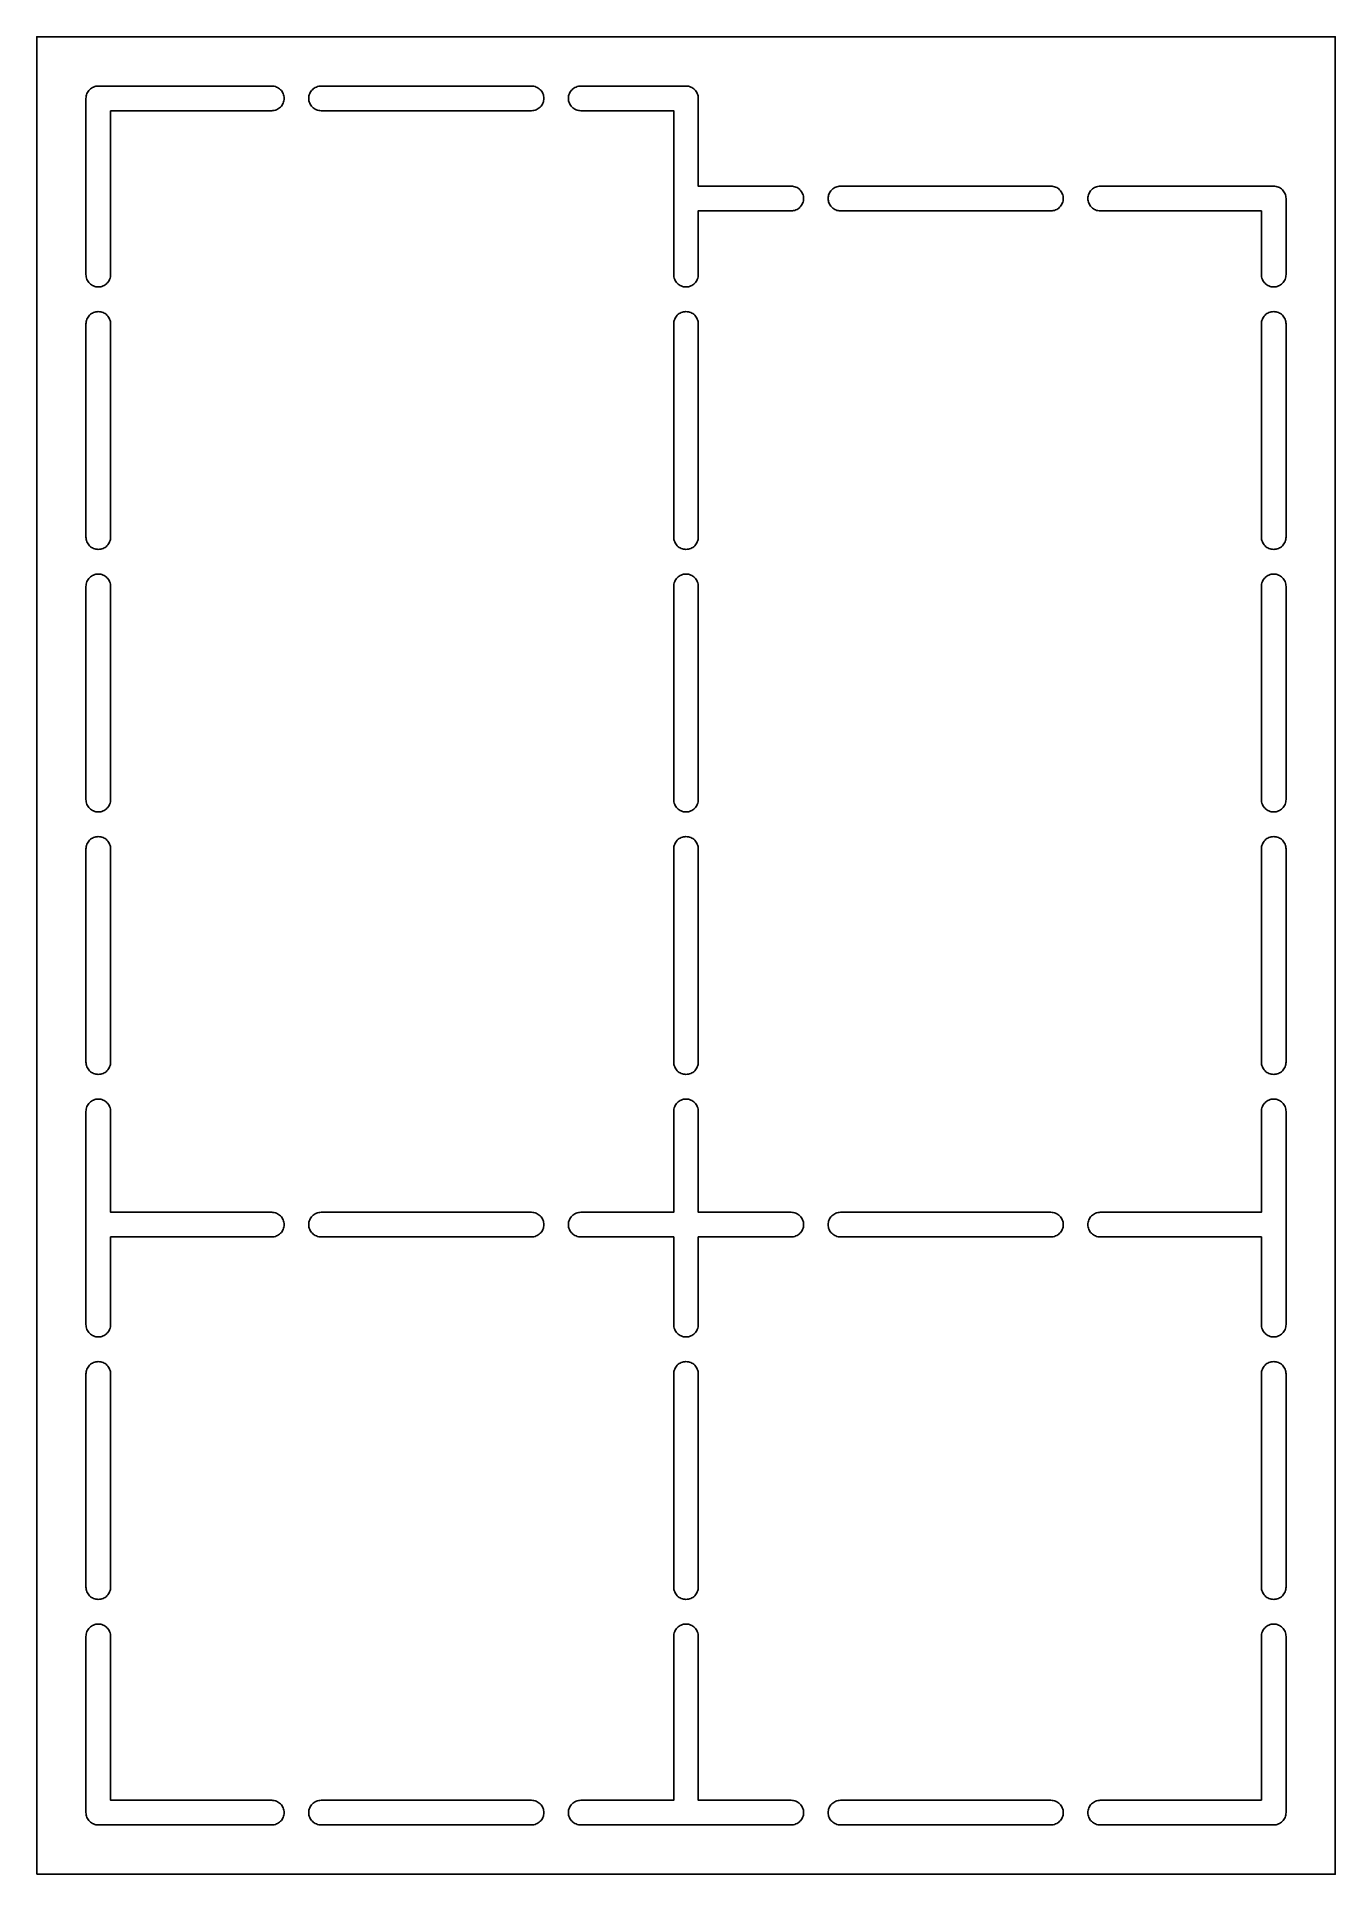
# Model space of a CAD drawing. Header units: metres. Extents: x 0 to 132, y 0 to 186.
import ezdxf

# ---------------------------------------------------------------- set-up
doc = ezdxf.new("R2010")
doc.units = ezdxf.units.M

msp = doc.modelspace()

# ---------------------------------------------------------------- linework, layer by layer
msp.add_lwpolyline([(0, 0), (131.8, 0), (131.8, 186.41), (0, 186.41)], close=True)
for points in [[(7.5, 178.91), (7.5, 162.28), (7.49, 162.16), (7.48, 162.04), (7.45, 161.92), (7.4, 161.8), (7.35, 161.69), (7.29, 161.59), (7.22, 161.49), (7.13, 161.4), (7.04, 161.31), (6.94, 161.24), (6.84, 161.18), (6.73, 161.13), (6.61, 161.08), (6.49, 161.05), (6.37, 161.04), (6.25, 161.03), (6.13, 161.04), (6.01, 161.05), (5.89, 161.08), (5.77, 161.13), (5.66, 161.18), (5.56, 161.24), (5.46, 161.31), (5.37, 161.4), (5.28, 161.49), (5.21, 161.59), (5.15, 161.69), (5.1, 161.8), (5.05, 161.92), (5.02, 162.04), (5.01, 162.16), (5, 162.28), (5, 180.16), (5.01, 180.28), (5.02, 180.4), (5.05, 180.52), (5.1, 180.64), (5.15, 180.75), (5.21, 180.85), (5.28, 180.95), (5.37, 181.04), (5.46, 181.13), (5.56, 181.2), (5.66, 181.26), (5.77, 181.31), (5.89, 181.36), (6.01, 181.39), (6.13, 181.4), (6.25, 181.41), (23.86, 181.41), (23.98, 181.4), (24.1, 181.39), (24.22, 181.36), (24.34, 181.31), (24.45, 181.26), (24.55, 181.2), (24.65, 181.13), (24.74, 181.04), (24.83, 180.95), (24.9, 180.85), (24.96, 180.75), (25.01, 180.64), (25.06, 180.52), (25.09, 180.4), (25.1, 180.28), (25.11, 180.16), (25.1, 180.04), (25.09, 179.92), (25.06, 179.8), (25.01, 179.68), (24.96, 179.57), (24.9, 179.47), (24.83, 179.37), (24.74, 179.28), (24.65, 179.19), (24.55, 179.12), (24.45, 179.06), (24.34, 179.01), (24.22, 178.96), (24.1, 178.93), (23.98, 178.92), (23.86, 178.91), (7.5, 178.91)], [(28.86, 178.91), (28.74, 178.92), (28.62, 178.93), (28.5, 178.96), (28.38, 179.01), (28.27, 179.06), (28.17, 179.12), (28.07, 179.19), (27.98, 179.28), (27.89, 179.37), (27.82, 179.47), (27.76, 179.57), (27.71, 179.68), (27.66, 179.8), (27.63, 179.92), (27.62, 180.04), (27.61, 180.16), (27.62, 180.28), (27.63, 180.4), (27.66, 180.52), (27.71, 180.64), (27.76, 180.75), (27.82, 180.85), (27.89, 180.95), (27.98, 181.04), (28.07, 181.13), (28.17, 181.2), (28.27, 181.26), (28.38, 181.31), (28.5, 181.36), (28.62, 181.39), (28.74, 181.4), (28.86, 181.41), (50.22, 181.41), (50.34, 181.4), (50.46, 181.39), (50.58, 181.36), (50.7, 181.31), (50.81, 181.26), (50.91, 181.2), (51.01, 181.13), (51.1, 181.04), (51.19, 180.95), (51.26, 180.85), (51.32, 180.75), (51.37, 180.64), (51.42, 180.52), (51.45, 180.4), (51.46, 180.28), (51.47, 180.16), (51.46, 180.04), (51.45, 179.92), (51.42, 179.8), (51.37, 179.68), (51.32, 179.57), (51.26, 179.47), (51.19, 179.37), (51.1, 179.28), (51.01, 179.19), (50.91, 179.12), (50.81, 179.06), (50.7, 179.01), (50.58, 178.96), (50.46, 178.93), (50.34, 178.92), (50.22, 178.91), (28.86, 178.91)], [(64.65, 170), (64.65, 178.91), (55.22, 178.91), (55.1, 178.92), (54.98, 178.93), (54.86, 178.96), (54.74, 179.01), (54.63, 179.06), (54.53, 179.12), (54.43, 179.19), (54.34, 179.28), (54.25, 179.37), (54.18, 179.47), (54.12, 179.57), (54.07, 179.68), (54.02, 179.8), (53.99, 179.92), (53.98, 180.04), (53.97, 180.16), (53.98, 180.28), (53.99, 180.4), (54.02, 180.52), (54.07, 180.64), (54.12, 180.75), (54.18, 180.85), (54.25, 180.95), (54.34, 181.04), (54.43, 181.13), (54.53, 181.2), (54.63, 181.26), (54.74, 181.31), (54.86, 181.36), (54.98, 181.39), (55.1, 181.4), (55.22, 181.41), (65.9, 181.41), (66.02, 181.4), (66.14, 181.39), (66.26, 181.36), (66.38, 181.31), (66.49, 181.26), (66.59, 181.2), (66.69, 181.13), (66.78, 181.04), (66.87, 180.95), (66.94, 180.85), (67, 180.75), (67.05, 180.64), (67.1, 180.52), (67.13, 180.4), (67.14, 180.28), (67.15, 180.16), (67.15, 171.25), (76.58, 171.25), (76.7, 171.24), (76.82, 171.23), (76.94, 171.2), (77.06, 171.15), (77.17, 171.1), (77.27, 171.04), (77.37, 170.97), (77.46, 170.88), (77.55, 170.79), (77.62, 170.69), (77.68, 170.59), (77.73, 170.48), (77.78, 170.36), (77.81, 170.24), (77.82, 170.12), (77.83, 170), (77.82, 169.88), (77.81, 169.76), (77.78, 169.64), (77.73, 169.52), (77.68, 169.41), (77.62, 169.31), (77.55, 169.21), (77.46, 169.12), (77.37, 169.03), (77.27, 168.96), (77.17, 168.9), (77.06, 168.85), (76.94, 168.8), (76.82, 168.77), (76.7, 168.76), (76.58, 168.75), (67.15, 168.75), (67.15, 162.28), (67.14, 162.16), (67.13, 162.04), (67.1, 161.92), (67.05, 161.8), (67, 161.69), (66.94, 161.59), (66.87, 161.49), (66.78, 161.4), (66.69, 161.31), (66.59, 161.24), (66.49, 161.18), (66.38, 161.13), (66.26, 161.08), (66.14, 161.05), (66.02, 161.04), (65.9, 161.03), (65.78, 161.04), (65.66, 161.05), (65.54, 161.08), (65.42, 161.13), (65.31, 161.18), (65.21, 161.24), (65.11, 161.31), (65.02, 161.4), (64.93, 161.49), (64.86, 161.59), (64.8, 161.69), (64.75, 161.8), (64.7, 161.92), (64.67, 162.04), (64.66, 162.16), (64.65, 162.28), (64.65, 170)], [(81.58, 168.75), (81.46, 168.76), (81.34, 168.77), (81.22, 168.8), (81.1, 168.85), (80.99, 168.9), (80.89, 168.96), (80.79, 169.03), (80.7, 169.12), (80.61, 169.21), (80.54, 169.31), (80.48, 169.41), (80.43, 169.52), (80.38, 169.64), (80.35, 169.76), (80.34, 169.88), (80.33, 170), (80.34, 170.12), (80.35, 170.24), (80.38, 170.36), (80.43, 170.48), (80.48, 170.59), (80.54, 170.69), (80.61, 170.79), (80.7, 170.88), (80.79, 170.97), (80.89, 171.04), (80.99, 171.1), (81.1, 171.15), (81.22, 171.2), (81.34, 171.23), (81.46, 171.24), (81.58, 171.25), (102.94, 171.25), (103.06, 171.24), (103.18, 171.23), (103.3, 171.2), (103.42, 171.15), (103.53, 171.1), (103.63, 171.04), (103.73, 170.97), (103.82, 170.88), (103.91, 170.79), (103.98, 170.69), (104.04, 170.59), (104.09, 170.48), (104.14, 170.36), (104.17, 170.24), (104.18, 170.12), (104.19, 170), (104.18, 169.88), (104.17, 169.76), (104.14, 169.64), (104.09, 169.52), (104.04, 169.41), (103.98, 169.31), (103.91, 169.21), (103.82, 169.12), (103.73, 169.03), (103.63, 168.96), (103.53, 168.9), (103.42, 168.85), (103.3, 168.8), (103.18, 168.77), (103.06, 168.76), (102.94, 168.75), (81.58, 168.75)], [(124.3, 168.75), (107.94, 168.75), (107.82, 168.76), (107.7, 168.77), (107.58, 168.8), (107.46, 168.85), (107.35, 168.9), (107.25, 168.96), (107.15, 169.03), (107.06, 169.12), (106.97, 169.21), (106.9, 169.31), (106.84, 169.41), (106.79, 169.52), (106.74, 169.64), (106.71, 169.76), (106.7, 169.88), (106.69, 170), (106.7, 170.12), (106.71, 170.24), (106.74, 170.36), (106.79, 170.48), (106.84, 170.59), (106.9, 170.69), (106.97, 170.79), (107.06, 170.88), (107.15, 170.97), (107.25, 171.04), (107.35, 171.1), (107.46, 171.15), (107.58, 171.2), (107.7, 171.23), (107.82, 171.24), (107.94, 171.25), (125.55, 171.25), (125.67, 171.24), (125.79, 171.23), (125.91, 171.2), (126.03, 171.15), (126.14, 171.1), (126.24, 171.04), (126.34, 170.97), (126.43, 170.88), (126.52, 170.79), (126.59, 170.69), (126.65, 170.59), (126.7, 170.48), (126.75, 170.36), (126.78, 170.24), (126.79, 170.12), (126.8, 170), (126.8, 162.28), (126.79, 162.16), (126.78, 162.04), (126.75, 161.92), (126.7, 161.8), (126.65, 161.69), (126.59, 161.59), (126.52, 161.49), (126.43, 161.4), (126.34, 161.31), (126.24, 161.24), (126.14, 161.18), (126.03, 161.13), (125.91, 161.08), (125.79, 161.05), (125.67, 161.04), (125.55, 161.03), (125.43, 161.04), (125.31, 161.05), (125.19, 161.08), (125.07, 161.13), (124.96, 161.18), (124.86, 161.24), (124.76, 161.31), (124.67, 161.4), (124.58, 161.49), (124.51, 161.59), (124.45, 161.69), (124.4, 161.8), (124.35, 161.92), (124.32, 162.04), (124.31, 162.16), (124.3, 162.28), (124.3, 168.75)], [(7.5, 135.65), (7.49, 135.53), (7.48, 135.41), (7.45, 135.29), (7.4, 135.17), (7.35, 135.06), (7.29, 134.96), (7.22, 134.86), (7.13, 134.77), (7.04, 134.68), (6.94, 134.61), (6.84, 134.55), (6.73, 134.5), (6.61, 134.45), (6.49, 134.42), (6.37, 134.41), (6.25, 134.4), (6.13, 134.41), (6.01, 134.42), (5.89, 134.45), (5.77, 134.5), (5.66, 134.55), (5.56, 134.61), (5.46, 134.68), (5.37, 134.77), (5.28, 134.86), (5.21, 134.96), (5.15, 135.06), (5.1, 135.17), (5.05, 135.29), (5.02, 135.41), (5.01, 135.53), (5, 135.65), (5, 157.28), (5.01, 157.4), (5.02, 157.52), (5.05, 157.64), (5.1, 157.76), (5.15, 157.87), (5.21, 157.97), (5.28, 158.07), (5.37, 158.16), (5.46, 158.25), (5.56, 158.32), (5.66, 158.38), (5.77, 158.43), (5.89, 158.48), (6.01, 158.51), (6.13, 158.52), (6.25, 158.53), (6.37, 158.52), (6.49, 158.51), (6.61, 158.48), (6.73, 158.43), (6.84, 158.38), (6.94, 158.32), (7.04, 158.25), (7.13, 158.16), (7.22, 158.07), (7.29, 157.97), (7.35, 157.87), (7.4, 157.76), (7.45, 157.64), (7.48, 157.52), (7.49, 157.4), (7.5, 157.28), (7.5, 135.65)], [(64.65, 157.28), (64.66, 157.4), (64.67, 157.52), (64.7, 157.64), (64.75, 157.76), (64.8, 157.87), (64.86, 157.97), (64.93, 158.07), (65.02, 158.16), (65.11, 158.25), (65.21, 158.32), (65.31, 158.38), (65.42, 158.43), (65.54, 158.48), (65.66, 158.51), (65.78, 158.52), (65.9, 158.53), (66.02, 158.52), (66.14, 158.51), (66.26, 158.48), (66.38, 158.43), (66.49, 158.38), (66.59, 158.32), (66.69, 158.25), (66.78, 158.16), (66.87, 158.07), (66.94, 157.97), (67, 157.87), (67.05, 157.76), (67.1, 157.64), (67.13, 157.52), (67.14, 157.4), (67.15, 157.28), (67.15, 135.65), (67.14, 135.53), (67.13, 135.41), (67.1, 135.29), (67.05, 135.17), (67, 135.06), (66.94, 134.96), (66.87, 134.86), (66.78, 134.77), (66.69, 134.68), (66.59, 134.61), (66.49, 134.55), (66.38, 134.5), (66.26, 134.45), (66.14, 134.42), (66.02, 134.41), (65.9, 134.4), (65.78, 134.41), (65.66, 134.42), (65.54, 134.45), (65.42, 134.5), (65.31, 134.55), (65.21, 134.61), (65.11, 134.68), (65.02, 134.77), (64.93, 134.86), (64.86, 134.96), (64.8, 135.06), (64.75, 135.17), (64.7, 135.29), (64.67, 135.41), (64.66, 135.53), (64.65, 135.65), (64.65, 157.28)], [(124.3, 157.28), (124.31, 157.4), (124.32, 157.52), (124.35, 157.64), (124.4, 157.76), (124.45, 157.87), (124.51, 157.97), (124.58, 158.07), (124.67, 158.16), (124.76, 158.25), (124.86, 158.32), (124.96, 158.38), (125.07, 158.43), (125.19, 158.48), (125.31, 158.51), (125.43, 158.52), (125.55, 158.53), (125.67, 158.52), (125.79, 158.51), (125.91, 158.48), (126.03, 158.43), (126.14, 158.38), (126.24, 158.32), (126.34, 158.25), (126.43, 158.16), (126.52, 158.07), (126.59, 157.97), (126.65, 157.87), (126.7, 157.76), (126.75, 157.64), (126.78, 157.52), (126.79, 157.4), (126.8, 157.28), (126.8, 135.65), (126.79, 135.53), (126.78, 135.41), (126.75, 135.29), (126.7, 135.17), (126.65, 135.06), (126.59, 134.96), (126.52, 134.86), (126.43, 134.77), (126.34, 134.68), (126.24, 134.61), (126.14, 134.55), (126.03, 134.5), (125.91, 134.45), (125.79, 134.42), (125.67, 134.41), (125.55, 134.4), (125.43, 134.41), (125.31, 134.42), (125.19, 134.45), (125.07, 134.5), (124.96, 134.55), (124.86, 134.61), (124.76, 134.68), (124.67, 134.77), (124.58, 134.86), (124.51, 134.96), (124.45, 135.06), (124.4, 135.17), (124.35, 135.29), (124.32, 135.41), (124.31, 135.53), (124.3, 135.65), (124.3, 157.28)], [(7.5, 109.02), (7.49, 108.9), (7.48, 108.78), (7.45, 108.66), (7.4, 108.54), (7.35, 108.43), (7.29, 108.33), (7.22, 108.23), (7.13, 108.14), (7.04, 108.05), (6.94, 107.98), (6.84, 107.92), (6.73, 107.87), (6.61, 107.82), (6.49, 107.79), (6.37, 107.78), (6.25, 107.77), (6.13, 107.78), (6.01, 107.79), (5.89, 107.82), (5.77, 107.87), (5.66, 107.92), (5.56, 107.98), (5.46, 108.05), (5.37, 108.14), (5.28, 108.23), (5.21, 108.33), (5.15, 108.43), (5.1, 108.54), (5.05, 108.66), (5.02, 108.78), (5.01, 108.9), (5, 109.02), (5, 130.65), (5.01, 130.77), (5.02, 130.89), (5.05, 131.01), (5.1, 131.13), (5.15, 131.24), (5.21, 131.34), (5.28, 131.44), (5.37, 131.53), (5.46, 131.62), (5.56, 131.69), (5.66, 131.75), (5.77, 131.8), (5.89, 131.85), (6.01, 131.88), (6.13, 131.89), (6.25, 131.9), (6.37, 131.89), (6.49, 131.88), (6.61, 131.85), (6.73, 131.8), (6.84, 131.75), (6.94, 131.69), (7.04, 131.62), (7.13, 131.53), (7.22, 131.44), (7.29, 131.34), (7.35, 131.24), (7.4, 131.13), (7.45, 131.01), (7.48, 130.89), (7.49, 130.77), (7.5, 130.65), (7.5, 109.02)], [(64.65, 130.65), (64.66, 130.77), (64.67, 130.89), (64.7, 131.01), (64.75, 131.13), (64.8, 131.24), (64.86, 131.34), (64.93, 131.44), (65.02, 131.53), (65.11, 131.62), (65.21, 131.69), (65.31, 131.75), (65.42, 131.8), (65.54, 131.85), (65.66, 131.88), (65.78, 131.89), (65.9, 131.9), (66.02, 131.89), (66.14, 131.88), (66.26, 131.85), (66.38, 131.8), (66.49, 131.75), (66.59, 131.69), (66.69, 131.62), (66.78, 131.53), (66.87, 131.44), (66.94, 131.34), (67, 131.24), (67.05, 131.13), (67.1, 131.01), (67.13, 130.89), (67.14, 130.77), (67.15, 130.65), (67.15, 109.02), (67.14, 108.9), (67.13, 108.78), (67.1, 108.66), (67.05, 108.54), (67, 108.43), (66.94, 108.33), (66.87, 108.23), (66.78, 108.14), (66.69, 108.05), (66.59, 107.98), (66.49, 107.92), (66.38, 107.87), (66.26, 107.82), (66.14, 107.79), (66.02, 107.78), (65.9, 107.77), (65.78, 107.78), (65.66, 107.79), (65.54, 107.82), (65.42, 107.87), (65.31, 107.92), (65.21, 107.98), (65.11, 108.05), (65.02, 108.14), (64.93, 108.23), (64.86, 108.33), (64.8, 108.43), (64.75, 108.54), (64.7, 108.66), (64.67, 108.78), (64.66, 108.9), (64.65, 109.02), (64.65, 130.65)], [(124.3, 130.65), (124.31, 130.77), (124.32, 130.89), (124.35, 131.01), (124.4, 131.13), (124.45, 131.24), (124.51, 131.34), (124.58, 131.44), (124.67, 131.53), (124.76, 131.62), (124.86, 131.69), (124.96, 131.75), (125.07, 131.8), (125.19, 131.85), (125.31, 131.88), (125.43, 131.89), (125.55, 131.9), (125.67, 131.89), (125.79, 131.88), (125.91, 131.85), (126.03, 131.8), (126.14, 131.75), (126.24, 131.69), (126.34, 131.62), (126.43, 131.53), (126.52, 131.44), (126.59, 131.34), (126.65, 131.24), (126.7, 131.13), (126.75, 131.01), (126.78, 130.89), (126.79, 130.77), (126.8, 130.65), (126.8, 109.02), (126.79, 108.9), (126.78, 108.78), (126.75, 108.66), (126.7, 108.54), (126.65, 108.43), (126.59, 108.33), (126.52, 108.23), (126.43, 108.14), (126.34, 108.05), (126.24, 107.98), (126.14, 107.92), (126.03, 107.87), (125.91, 107.82), (125.79, 107.79), (125.67, 107.78), (125.55, 107.77), (125.43, 107.78), (125.31, 107.79), (125.19, 107.82), (125.07, 107.87), (124.96, 107.92), (124.86, 107.98), (124.76, 108.05), (124.67, 108.14), (124.58, 108.23), (124.51, 108.33), (124.45, 108.43), (124.4, 108.54), (124.35, 108.66), (124.32, 108.78), (124.31, 108.9), (124.3, 109.02), (124.3, 130.65)], [(7.5, 82.39), (7.49, 82.27), (7.48, 82.15), (7.45, 82.03), (7.4, 81.91), (7.35, 81.8), (7.29, 81.7), (7.22, 81.6), (7.13, 81.51), (7.04, 81.42), (6.94, 81.35), (6.84, 81.29), (6.73, 81.24), (6.61, 81.19), (6.49, 81.16), (6.37, 81.15), (6.25, 81.14), (6.13, 81.15), (6.01, 81.16), (5.89, 81.19), (5.77, 81.24), (5.66, 81.29), (5.56, 81.35), (5.46, 81.42), (5.37, 81.51), (5.28, 81.6), (5.21, 81.7), (5.15, 81.8), (5.1, 81.91), (5.05, 82.03), (5.02, 82.15), (5.01, 82.27), (5, 82.39), (5, 104.02), (5.01, 104.14), (5.02, 104.26), (5.05, 104.38), (5.1, 104.5), (5.15, 104.61), (5.21, 104.71), (5.28, 104.81), (5.37, 104.9), (5.46, 104.99), (5.56, 105.06), (5.66, 105.12), (5.77, 105.17), (5.89, 105.22), (6.01, 105.25), (6.13, 105.26), (6.25, 105.27), (6.37, 105.26), (6.49, 105.25), (6.61, 105.22), (6.73, 105.17), (6.84, 105.12), (6.94, 105.06), (7.04, 104.99), (7.13, 104.9), (7.22, 104.81), (7.29, 104.71), (7.35, 104.61), (7.4, 104.5), (7.45, 104.38), (7.48, 104.26), (7.49, 104.14), (7.5, 104.02), (7.5, 82.39)], [(64.65, 104.02), (64.66, 104.14), (64.67, 104.26), (64.7, 104.38), (64.75, 104.5), (64.8, 104.61), (64.86, 104.71), (64.93, 104.81), (65.02, 104.9), (65.11, 104.99), (65.21, 105.06), (65.31, 105.12), (65.42, 105.17), (65.54, 105.22), (65.66, 105.25), (65.78, 105.26), (65.9, 105.27), (66.02, 105.26), (66.14, 105.25), (66.26, 105.22), (66.38, 105.17), (66.49, 105.12), (66.59, 105.06), (66.69, 104.99), (66.78, 104.9), (66.87, 104.81), (66.94, 104.71), (67, 104.61), (67.05, 104.5), (67.1, 104.38), (67.13, 104.26), (67.14, 104.14), (67.15, 104.02), (67.15, 82.39), (67.14, 82.27), (67.13, 82.15), (67.1, 82.03), (67.05, 81.91), (67, 81.8), (66.94, 81.7), (66.87, 81.6), (66.78, 81.51), (66.69, 81.42), (66.59, 81.35), (66.49, 81.29), (66.38, 81.24), (66.26, 81.19), (66.14, 81.16), (66.02, 81.15), (65.9, 81.14), (65.78, 81.15), (65.66, 81.16), (65.54, 81.19), (65.42, 81.24), (65.31, 81.29), (65.21, 81.35), (65.11, 81.42), (65.02, 81.51), (64.93, 81.6), (64.86, 81.7), (64.8, 81.8), (64.75, 81.91), (64.7, 82.03), (64.67, 82.15), (64.66, 82.27), (64.65, 82.39), (64.65, 104.02)], [(124.3, 104.02), (124.31, 104.14), (124.32, 104.26), (124.35, 104.38), (124.4, 104.5), (124.45, 104.61), (124.51, 104.71), (124.58, 104.81), (124.67, 104.9), (124.76, 104.99), (124.86, 105.06), (124.96, 105.12), (125.07, 105.17), (125.19, 105.22), (125.31, 105.25), (125.43, 105.26), (125.55, 105.27), (125.67, 105.26), (125.79, 105.25), (125.91, 105.22), (126.03, 105.17), (126.14, 105.12), (126.24, 105.06), (126.34, 104.99), (126.43, 104.9), (126.52, 104.81), (126.59, 104.71), (126.65, 104.61), (126.7, 104.5), (126.75, 104.38), (126.78, 104.26), (126.79, 104.14), (126.8, 104.02), (126.8, 82.39), (126.79, 82.27), (126.78, 82.15), (126.75, 82.03), (126.7, 81.91), (126.65, 81.8), (126.59, 81.7), (126.52, 81.6), (126.43, 81.51), (126.34, 81.42), (126.24, 81.35), (126.14, 81.29), (126.03, 81.24), (125.91, 81.19), (125.79, 81.16), (125.67, 81.15), (125.55, 81.14), (125.43, 81.15), (125.31, 81.16), (125.19, 81.19), (125.07, 81.24), (124.96, 81.29), (124.86, 81.35), (124.76, 81.42), (124.67, 81.51), (124.58, 81.6), (124.51, 81.7), (124.45, 81.8), (124.4, 81.91), (124.35, 82.03), (124.32, 82.15), (124.31, 82.27), (124.3, 82.39), (124.3, 104.02)], [(5, 65.9), (5, 77.39), (5.01, 77.51), (5.02, 77.63), (5.05, 77.75), (5.1, 77.87), (5.15, 77.98), (5.21, 78.08), (5.28, 78.18), (5.37, 78.27), (5.46, 78.36), (5.56, 78.43), (5.66, 78.49), (5.77, 78.54), (5.89, 78.59), (6.01, 78.62), (6.13, 78.63), (6.25, 78.64), (6.37, 78.63), (6.49, 78.62), (6.61, 78.59), (6.73, 78.54), (6.84, 78.49), (6.94, 78.43), (7.04, 78.36), (7.13, 78.27), (7.22, 78.18), (7.29, 78.08), (7.35, 77.98), (7.4, 77.87), (7.45, 77.75), (7.48, 77.63), (7.49, 77.51), (7.5, 77.39), (7.5, 67.15), (23.86, 67.15), (23.98, 67.14), (24.1, 67.13), (24.22, 67.1), (24.34, 67.05), (24.45, 67), (24.55, 66.94), (24.65, 66.87), (24.74, 66.78), (24.83, 66.69), (24.9, 66.59), (24.96, 66.49), (25.01, 66.38), (25.06, 66.26), (25.09, 66.14), (25.1, 66.02), (25.11, 65.9), (25.1, 65.78), (25.09, 65.66), (25.06, 65.54), (25.01, 65.42), (24.96, 65.31), (24.9, 65.21), (24.83, 65.11), (24.74, 65.02), (24.65, 64.93), (24.55, 64.86), (24.45, 64.8), (24.34, 64.75), (24.22, 64.7), (24.1, 64.67), (23.98, 64.66), (23.86, 64.65), (7.5, 64.65), (7.5, 55.76), (7.49, 55.64), (7.48, 55.52), (7.45, 55.4), (7.4, 55.28), (7.35, 55.17), (7.29, 55.07), (7.22, 54.97), (7.13, 54.88), (7.04, 54.79), (6.94, 54.72), (6.84, 54.66), (6.73, 54.61), (6.61, 54.56), (6.49, 54.53), (6.37, 54.52), (6.25, 54.51), (6.13, 54.52), (6.01, 54.53), (5.89, 54.56), (5.77, 54.61), (5.66, 54.66), (5.56, 54.72), (5.46, 54.79), (5.37, 54.88), (5.28, 54.97), (5.21, 55.07), (5.15, 55.17), (5.1, 55.28), (5.05, 55.4), (5.02, 55.52), (5.01, 55.64), (5, 55.76), (5, 65.9)], [(53.97, 65.9), (53.98, 66.02), (53.99, 66.14), (54.02, 66.26), (54.07, 66.38), (54.12, 66.49), (54.18, 66.59), (54.25, 66.69), (54.34, 66.78), (54.43, 66.87), (54.53, 66.94), (54.63, 67), (54.74, 67.05), (54.86, 67.1), (54.98, 67.13), (55.1, 67.14), (55.22, 67.15), (64.65, 67.15), (64.65, 77.39), (64.66, 77.51), (64.67, 77.63), (64.7, 77.75), (64.75, 77.87), (64.8, 77.98), (64.86, 78.08), (64.93, 78.18), (65.02, 78.27), (65.11, 78.36), (65.21, 78.43), (65.31, 78.49), (65.42, 78.54), (65.54, 78.59), (65.66, 78.62), (65.78, 78.63), (65.9, 78.64), (66.02, 78.63), (66.14, 78.62), (66.26, 78.59), (66.38, 78.54), (66.49, 78.49), (66.59, 78.43), (66.69, 78.36), (66.78, 78.27), (66.87, 78.18), (66.94, 78.08), (67, 77.98), (67.05, 77.87), (67.1, 77.75), (67.13, 77.63), (67.14, 77.51), (67.15, 77.39), (67.15, 67.15), (76.58, 67.15), (76.7, 67.14), (76.82, 67.13), (76.94, 67.1), (77.06, 67.05), (77.17, 67), (77.27, 66.94), (77.37, 66.87), (77.46, 66.78), (77.55, 66.69), (77.62, 66.59), (77.68, 66.49), (77.73, 66.38), (77.78, 66.26), (77.81, 66.14), (77.82, 66.02), (77.83, 65.9), (77.82, 65.78), (77.81, 65.66), (77.78, 65.54), (77.73, 65.42), (77.68, 65.31), (77.62, 65.21), (77.55, 65.11), (77.46, 65.02), (77.37, 64.93), (77.27, 64.86), (77.17, 64.8), (77.06, 64.75), (76.94, 64.7), (76.82, 64.67), (76.7, 64.66), (76.58, 64.65), (67.15, 64.65), (67.15, 55.76), (67.14, 55.64), (67.13, 55.52), (67.1, 55.4), (67.05, 55.28), (67, 55.17), (66.94, 55.07), (66.87, 54.97), (66.78, 54.88), (66.69, 54.79), (66.59, 54.72), (66.49, 54.66), (66.38, 54.61), (66.26, 54.56), (66.14, 54.53), (66.02, 54.52), (65.9, 54.51), (65.78, 54.52), (65.66, 54.53), (65.54, 54.56), (65.42, 54.61), (65.31, 54.66), (65.21, 54.72), (65.11, 54.79), (65.02, 54.88), (64.93, 54.97), (64.86, 55.07), (64.8, 55.17), (64.75, 55.28), (64.7, 55.4), (64.67, 55.52), (64.66, 55.64), (64.65, 55.76), (64.65, 64.65), (55.22, 64.65), (55.1, 64.66), (54.98, 64.67), (54.86, 64.7), (54.74, 64.75), (54.63, 64.8), (54.53, 64.86), (54.43, 64.93), (54.34, 65.02), (54.25, 65.11), (54.18, 65.21), (54.12, 65.31), (54.07, 65.42), (54.02, 65.54), (53.99, 65.66), (53.98, 65.78), (53.97, 65.9)], [(106.69, 65.9), (106.7, 66.02), (106.71, 66.14), (106.74, 66.26), (106.79, 66.38), (106.84, 66.49), (106.9, 66.59), (106.97, 66.69), (107.06, 66.78), (107.15, 66.87), (107.25, 66.94), (107.35, 67), (107.46, 67.05), (107.58, 67.1), (107.7, 67.13), (107.82, 67.14), (107.94, 67.15), (124.3, 67.15), (124.3, 77.39), (124.31, 77.51), (124.32, 77.63), (124.35, 77.75), (124.4, 77.87), (124.45, 77.98), (124.51, 78.08), (124.58, 78.18), (124.67, 78.27), (124.76, 78.36), (124.86, 78.43), (124.96, 78.49), (125.07, 78.54), (125.19, 78.59), (125.31, 78.62), (125.43, 78.63), (125.55, 78.64), (125.67, 78.63), (125.79, 78.62), (125.91, 78.59), (126.03, 78.54), (126.14, 78.49), (126.24, 78.43), (126.34, 78.36), (126.43, 78.27), (126.52, 78.18), (126.59, 78.08), (126.65, 77.98), (126.7, 77.87), (126.75, 77.75), (126.78, 77.63), (126.79, 77.51), (126.8, 77.39), (126.8, 65.9), (126.8, 55.76), (126.79, 55.64), (126.78, 55.52), (126.75, 55.4), (126.7, 55.28), (126.65, 55.17), (126.59, 55.07), (126.52, 54.97), (126.43, 54.88), (126.34, 54.79), (126.24, 54.72), (126.14, 54.66), (126.03, 54.61), (125.91, 54.56), (125.79, 54.53), (125.67, 54.52), (125.55, 54.51), (125.43, 54.52), (125.31, 54.53), (125.19, 54.56), (125.07, 54.61), (124.96, 54.66), (124.86, 54.72), (124.76, 54.79), (124.67, 54.88), (124.58, 54.97), (124.51, 55.07), (124.45, 55.17), (124.4, 55.28), (124.35, 55.4), (124.32, 55.52), (124.31, 55.64), (124.3, 55.76), (124.3, 64.65), (107.94, 64.65), (107.82, 64.66), (107.7, 64.67), (107.58, 64.7), (107.46, 64.75), (107.35, 64.8), (107.25, 64.86), (107.15, 64.93), (107.06, 65.02), (106.97, 65.11), (106.9, 65.21), (106.84, 65.31), (106.79, 65.42), (106.74, 65.54), (106.71, 65.66), (106.7, 65.78), (106.69, 65.9)], [(27.61, 65.9), (27.62, 66.02), (27.63, 66.14), (27.66, 66.26), (27.71, 66.38), (27.76, 66.49), (27.82, 66.59), (27.89, 66.69), (27.98, 66.78), (28.07, 66.87), (28.17, 66.94), (28.27, 67), (28.38, 67.05), (28.5, 67.1), (28.62, 67.13), (28.74, 67.14), (28.86, 67.15), (50.22, 67.15), (50.34, 67.14), (50.46, 67.13), (50.58, 67.1), (50.7, 67.05), (50.81, 67), (50.91, 66.94), (51.01, 66.87), (51.1, 66.78), (51.19, 66.69), (51.26, 66.59), (51.32, 66.49), (51.37, 66.38), (51.42, 66.26), (51.45, 66.14), (51.46, 66.02), (51.47, 65.9), (51.46, 65.78), (51.45, 65.66), (51.42, 65.54), (51.37, 65.42), (51.32, 65.31), (51.26, 65.21), (51.19, 65.11), (51.1, 65.02), (51.01, 64.93), (50.91, 64.86), (50.81, 64.8), (50.7, 64.75), (50.58, 64.7), (50.46, 64.67), (50.34, 64.66), (50.22, 64.65), (28.86, 64.65), (28.74, 64.66), (28.62, 64.67), (28.5, 64.7), (28.38, 64.75), (28.27, 64.8), (28.17, 64.86), (28.07, 64.93), (27.98, 65.02), (27.89, 65.11), (27.82, 65.21), (27.76, 65.31), (27.71, 65.42), (27.66, 65.54), (27.63, 65.66), (27.62, 65.78), (27.61, 65.9)], [(80.33, 65.9), (80.34, 66.02), (80.35, 66.14), (80.38, 66.26), (80.43, 66.38), (80.48, 66.49), (80.54, 66.59), (80.61, 66.69), (80.7, 66.78), (80.79, 66.87), (80.89, 66.94), (80.99, 67), (81.1, 67.05), (81.22, 67.1), (81.34, 67.13), (81.46, 67.14), (81.58, 67.15), (102.94, 67.15), (103.06, 67.14), (103.18, 67.13), (103.3, 67.1), (103.42, 67.05), (103.53, 67), (103.63, 66.94), (103.73, 66.87), (103.82, 66.78), (103.91, 66.69), (103.98, 66.59), (104.04, 66.49), (104.09, 66.38), (104.14, 66.26), (104.17, 66.14), (104.18, 66.02), (104.19, 65.9), (104.18, 65.78), (104.17, 65.66), (104.14, 65.54), (104.09, 65.42), (104.04, 65.31), (103.98, 65.21), (103.91, 65.11), (103.82, 65.02), (103.73, 64.93), (103.63, 64.86), (103.53, 64.8), (103.42, 64.75), (103.3, 64.7), (103.18, 64.67), (103.06, 64.66), (102.94, 64.65), (81.58, 64.65), (81.46, 64.66), (81.34, 64.67), (81.22, 64.7), (81.1, 64.75), (80.99, 64.8), (80.89, 64.86), (80.79, 64.93), (80.7, 65.02), (80.61, 65.11), (80.54, 65.21), (80.48, 65.31), (80.43, 65.42), (80.38, 65.54), (80.35, 65.66), (80.34, 65.78), (80.33, 65.9)], [(7.5, 29.13), (7.49, 29.01), (7.48, 28.89), (7.45, 28.77), (7.4, 28.65), (7.35, 28.54), (7.29, 28.44), (7.22, 28.34), (7.13, 28.25), (7.04, 28.16), (6.94, 28.09), (6.84, 28.03), (6.73, 27.98), (6.61, 27.93), (6.49, 27.9), (6.37, 27.89), (6.25, 27.88), (6.13, 27.89), (6.01, 27.9), (5.89, 27.93), (5.77, 27.98), (5.66, 28.03), (5.56, 28.09), (5.46, 28.16), (5.37, 28.25), (5.28, 28.34), (5.21, 28.44), (5.15, 28.54), (5.1, 28.65), (5.05, 28.77), (5.02, 28.89), (5.01, 29.01), (5, 29.13), (5, 50.76), (5.01, 50.88), (5.02, 51), (5.05, 51.12), (5.1, 51.24), (5.15, 51.35), (5.21, 51.45), (5.28, 51.55), (5.37, 51.64), (5.46, 51.73), (5.56, 51.8), (5.66, 51.86), (5.77, 51.91), (5.89, 51.96), (6.01, 51.99), (6.13, 52), (6.25, 52.01), (6.37, 52), (6.49, 51.99), (6.61, 51.96), (6.73, 51.91), (6.84, 51.86), (6.94, 51.8), (7.04, 51.73), (7.13, 51.64), (7.22, 51.55), (7.29, 51.45), (7.35, 51.35), (7.4, 51.24), (7.45, 51.12), (7.48, 51), (7.49, 50.88), (7.5, 50.76), (7.5, 29.13)], [(64.65, 50.76), (64.66, 50.88), (64.67, 51), (64.7, 51.12), (64.75, 51.24), (64.8, 51.35), (64.86, 51.45), (64.93, 51.55), (65.02, 51.64), (65.11, 51.73), (65.21, 51.8), (65.31, 51.86), (65.42, 51.91), (65.54, 51.96), (65.66, 51.99), (65.78, 52), (65.9, 52.01), (66.02, 52), (66.14, 51.99), (66.26, 51.96), (66.38, 51.91), (66.49, 51.86), (66.59, 51.8), (66.69, 51.73), (66.78, 51.64), (66.87, 51.55), (66.94, 51.45), (67, 51.35), (67.05, 51.24), (67.1, 51.12), (67.13, 51), (67.14, 50.88), (67.15, 50.76), (67.15, 29.13), (67.14, 29.01), (67.13, 28.89), (67.1, 28.77), (67.05, 28.65), (67, 28.54), (66.94, 28.44), (66.87, 28.34), (66.78, 28.25), (66.69, 28.16), (66.59, 28.09), (66.49, 28.03), (66.38, 27.98), (66.26, 27.93), (66.14, 27.9), (66.02, 27.89), (65.9, 27.88), (65.78, 27.89), (65.66, 27.9), (65.54, 27.93), (65.42, 27.98), (65.31, 28.03), (65.21, 28.09), (65.11, 28.16), (65.02, 28.25), (64.93, 28.34), (64.86, 28.44), (64.8, 28.54), (64.75, 28.65), (64.7, 28.77), (64.67, 28.89), (64.66, 29.01), (64.65, 29.13), (64.65, 50.76)], [(124.3, 50.76), (124.31, 50.88), (124.32, 51), (124.35, 51.12), (124.4, 51.24), (124.45, 51.35), (124.51, 51.45), (124.58, 51.55), (124.67, 51.64), (124.76, 51.73), (124.86, 51.8), (124.96, 51.86), (125.07, 51.91), (125.19, 51.96), (125.31, 51.99), (125.43, 52), (125.55, 52.01), (125.67, 52), (125.79, 51.99), (125.91, 51.96), (126.03, 51.91), (126.14, 51.86), (126.24, 51.8), (126.34, 51.73), (126.43, 51.64), (126.52, 51.55), (126.59, 51.45), (126.65, 51.35), (126.7, 51.24), (126.75, 51.12), (126.78, 51), (126.79, 50.88), (126.8, 50.76), (126.8, 29.13), (126.79, 29.01), (126.78, 28.89), (126.75, 28.77), (126.7, 28.65), (126.65, 28.54), (126.59, 28.44), (126.52, 28.34), (126.43, 28.25), (126.34, 28.16), (126.24, 28.09), (126.14, 28.03), (126.03, 27.98), (125.91, 27.93), (125.79, 27.9), (125.67, 27.89), (125.55, 27.88), (125.43, 27.89), (125.31, 27.9), (125.19, 27.93), (125.07, 27.98), (124.96, 28.03), (124.86, 28.09), (124.76, 28.16), (124.67, 28.25), (124.58, 28.34), (124.51, 28.44), (124.45, 28.54), (124.4, 28.65), (124.35, 28.77), (124.32, 28.89), (124.31, 29.01), (124.3, 29.13), (124.3, 50.76)], [(5, 6.25), (5, 24.13), (5.01, 24.25), (5.02, 24.37), (5.05, 24.49), (5.1, 24.61), (5.15, 24.72), (5.21, 24.82), (5.28, 24.92), (5.37, 25.01), (5.46, 25.1), (5.56, 25.17), (5.66, 25.23), (5.77, 25.28), (5.89, 25.33), (6.01, 25.36), (6.13, 25.37), (6.25, 25.38), (6.37, 25.37), (6.49, 25.36), (6.61, 25.33), (6.73, 25.28), (6.84, 25.23), (6.94, 25.17), (7.04, 25.1), (7.13, 25.01), (7.22, 24.92), (7.29, 24.82), (7.35, 24.72), (7.4, 24.61), (7.45, 24.49), (7.48, 24.37), (7.49, 24.25), (7.5, 24.13), (7.5, 7.5), (23.86, 7.5), (23.98, 7.49), (24.1, 7.48), (24.22, 7.45), (24.34, 7.4), (24.45, 7.35), (24.55, 7.29), (24.65, 7.22), (24.74, 7.13), (24.83, 7.04), (24.9, 6.94), (24.96, 6.84), (25.01, 6.73), (25.06, 6.61), (25.09, 6.49), (25.1, 6.37), (25.11, 6.25), (25.1, 6.13), (25.09, 6.01), (25.06, 5.89), (25.01, 5.77), (24.96, 5.66), (24.9, 5.56), (24.83, 5.46), (24.74, 5.37), (24.65, 5.28), (24.55, 5.21), (24.45, 5.15), (24.34, 5.1), (24.22, 5.05), (24.1, 5.02), (23.98, 5.01), (23.86, 5), (6.25, 5), (6.13, 5.01), (6.01, 5.02), (5.89, 5.05), (5.77, 5.1), (5.66, 5.15), (5.56, 5.21), (5.46, 5.28), (5.37, 5.37), (5.28, 5.46), (5.21, 5.56), (5.15, 5.66), (5.1, 5.77), (5.05, 5.89), (5.02, 6.01), (5.01, 6.13), (5, 6.25)], [(65.9, 5), (55.22, 5), (55.1, 5.01), (54.98, 5.02), (54.86, 5.05), (54.74, 5.1), (54.63, 5.15), (54.53, 5.21), (54.43, 5.28), (54.34, 5.37), (54.25, 5.46), (54.18, 5.56), (54.12, 5.66), (54.07, 5.77), (54.02, 5.89), (53.99, 6.01), (53.98, 6.13), (53.97, 6.25), (53.98, 6.37), (53.99, 6.49), (54.02, 6.61), (54.07, 6.73), (54.12, 6.84), (54.18, 6.94), (54.25, 7.04), (54.34, 7.13), (54.43, 7.22), (54.53, 7.29), (54.63, 7.35), (54.74, 7.4), (54.86, 7.45), (54.98, 7.48), (55.1, 7.49), (55.22, 7.5), (64.65, 7.5), (64.65, 24.13), (64.66, 24.25), (64.67, 24.37), (64.7, 24.49), (64.75, 24.61), (64.8, 24.72), (64.86, 24.82), (64.93, 24.92), (65.02, 25.01), (65.11, 25.1), (65.21, 25.17), (65.31, 25.23), (65.42, 25.28), (65.54, 25.33), (65.66, 25.36), (65.78, 25.37), (65.9, 25.38), (66.02, 25.37), (66.14, 25.36), (66.26, 25.33), (66.38, 25.28), (66.49, 25.23), (66.59, 25.17), (66.69, 25.1), (66.78, 25.01), (66.87, 24.92), (66.94, 24.82), (67, 24.72), (67.05, 24.61), (67.1, 24.49), (67.13, 24.37), (67.14, 24.25), (67.15, 24.13), (67.15, 7.5), (76.58, 7.5), (76.7, 7.49), (76.82, 7.48), (76.94, 7.45), (77.06, 7.4), (77.17, 7.35), (77.27, 7.29), (77.37, 7.22), (77.46, 7.13), (77.55, 7.04), (77.62, 6.94), (77.68, 6.84), (77.73, 6.73), (77.78, 6.61), (77.81, 6.49), (77.82, 6.37), (77.83, 6.25), (77.82, 6.13), (77.81, 6.01), (77.78, 5.89), (77.73, 5.77), (77.68, 5.66), (77.62, 5.56), (77.55, 5.46), (77.46, 5.37), (77.37, 5.28), (77.27, 5.21), (77.17, 5.15), (77.06, 5.1), (76.94, 5.05), (76.82, 5.02), (76.7, 5.01), (76.58, 5), (65.9, 5)], [(124.3, 7.5), (124.3, 24.13), (124.31, 24.25), (124.32, 24.37), (124.35, 24.49), (124.4, 24.61), (124.45, 24.72), (124.51, 24.82), (124.58, 24.92), (124.67, 25.01), (124.76, 25.1), (124.86, 25.17), (124.96, 25.23), (125.07, 25.28), (125.19, 25.33), (125.31, 25.36), (125.43, 25.37), (125.55, 25.38), (125.67, 25.37), (125.79, 25.36), (125.91, 25.33), (126.03, 25.28), (126.14, 25.23), (126.24, 25.17), (126.34, 25.1), (126.43, 25.01), (126.52, 24.92), (126.59, 24.82), (126.65, 24.72), (126.7, 24.61), (126.75, 24.49), (126.78, 24.37), (126.79, 24.25), (126.8, 24.13), (126.8, 6.25), (126.79, 6.13), (126.78, 6.01), (126.75, 5.89), (126.7, 5.77), (126.65, 5.66), (126.59, 5.56), (126.52, 5.46), (126.43, 5.37), (126.34, 5.28), (126.24, 5.21), (126.14, 5.15), (126.03, 5.1), (125.91, 5.05), (125.79, 5.02), (125.67, 5.01), (125.55, 5), (107.94, 5), (107.82, 5.01), (107.7, 5.02), (107.58, 5.05), (107.46, 5.1), (107.35, 5.15), (107.25, 5.21), (107.15, 5.28), (107.06, 5.37), (106.97, 5.46), (106.9, 5.56), (106.84, 5.66), (106.79, 5.77), (106.74, 5.89), (106.71, 6.01), (106.7, 6.13), (106.69, 6.25), (106.7, 6.37), (106.71, 6.49), (106.74, 6.61), (106.79, 6.73), (106.84, 6.84), (106.9, 6.94), (106.97, 7.04), (107.06, 7.13), (107.15, 7.22), (107.25, 7.29), (107.35, 7.35), (107.46, 7.4), (107.58, 7.45), (107.7, 7.48), (107.82, 7.49), (107.94, 7.5), (124.3, 7.5)], [(50.22, 7.5), (50.34, 7.49), (50.46, 7.48), (50.58, 7.45), (50.7, 7.4), (50.81, 7.35), (50.91, 7.29), (51.01, 7.22), (51.1, 7.13), (51.19, 7.04), (51.26, 6.94), (51.32, 6.84), (51.37, 6.73), (51.42, 6.61), (51.45, 6.49), (51.46, 6.37), (51.47, 6.25), (51.46, 6.13), (51.45, 6.01), (51.42, 5.89), (51.37, 5.77), (51.32, 5.66), (51.26, 5.56), (51.19, 5.46), (51.1, 5.37), (51.01, 5.28), (50.91, 5.21), (50.81, 5.15), (50.7, 5.1), (50.58, 5.05), (50.46, 5.02), (50.34, 5.01), (50.22, 5), (28.86, 5), (28.74, 5.01), (28.62, 5.02), (28.5, 5.05), (28.38, 5.1), (28.27, 5.15), (28.17, 5.21), (28.07, 5.28), (27.98, 5.37), (27.89, 5.46), (27.82, 5.56), (27.76, 5.66), (27.71, 5.77), (27.66, 5.89), (27.63, 6.01), (27.62, 6.13), (27.61, 6.25), (27.62, 6.37), (27.63, 6.49), (27.66, 6.61), (27.71, 6.73), (27.76, 6.84), (27.82, 6.94), (27.89, 7.04), (27.98, 7.13), (28.07, 7.22), (28.17, 7.29), (28.27, 7.35), (28.38, 7.4), (28.5, 7.45), (28.62, 7.48), (28.74, 7.49), (28.86, 7.5), (50.22, 7.5)], [(102.94, 7.5), (103.06, 7.49), (103.18, 7.48), (103.3, 7.45), (103.42, 7.4), (103.53, 7.35), (103.63, 7.29), (103.73, 7.22), (103.82, 7.13), (103.91, 7.04), (103.98, 6.94), (104.04, 6.84), (104.09, 6.73), (104.14, 6.61), (104.17, 6.49), (104.18, 6.37), (104.19, 6.25), (104.18, 6.13), (104.17, 6.01), (104.14, 5.89), (104.09, 5.77), (104.04, 5.66), (103.98, 5.56), (103.91, 5.46), (103.82, 5.37), (103.73, 5.28), (103.63, 5.21), (103.53, 5.15), (103.42, 5.1), (103.3, 5.05), (103.18, 5.02), (103.06, 5.01), (102.94, 5), (81.58, 5), (81.46, 5.01), (81.34, 5.02), (81.22, 5.05), (81.1, 5.1), (80.99, 5.15), (80.89, 5.21), (80.79, 5.28), (80.7, 5.37), (80.61, 5.46), (80.54, 5.56), (80.48, 5.66), (80.43, 5.77), (80.38, 5.89), (80.35, 6.01), (80.34, 6.13), (80.33, 6.25), (80.34, 6.37), (80.35, 6.49), (80.38, 6.61), (80.43, 6.73), (80.48, 6.84), (80.54, 6.94), (80.61, 7.04), (80.7, 7.13), (80.79, 7.22), (80.89, 7.29), (80.99, 7.35), (81.1, 7.4), (81.22, 7.45), (81.34, 7.48), (81.46, 7.49), (81.58, 7.5), (102.94, 7.5)]]:
    msp.add_lwpolyline(points)

doc.saveas('drawing.dxf')
